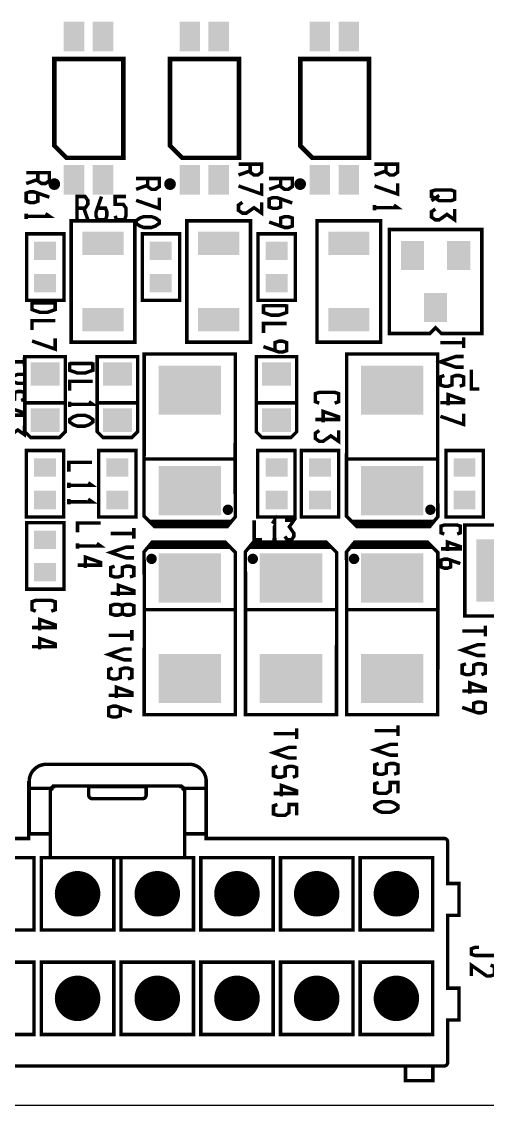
# Model space of a CAD drawing. Extents: x -8 to 204, y 99 to 321.
# Drawn here: x 117.56 to 138, y 234.81 to 282.44 of the extents above; entities that cross this region are included whole.
import ezdxf

# ---------------------------------------------------------------- set-up
doc = ezdxf.new("R2010")
doc.units = 0
doc.header["$MEASUREMENT"] = 0
doc.layers.get('0').update_dxf_attribs({"linetype": 'CONTINUOUS'})
for name, color, linetype in [('22-301-0_DRD', 1, 'CONTINUOUS'), ('22-301-0_SMT', 8, 'CONTINUOUS'), ('22-301-0_SST', 255, 'CONTINUOUS')]:
    doc.layers.add(name, color=color, linetype=linetype)

# ---------------------------------------------------------------- blocks, each defined once
blk = doc.blocks.new('RECTANGLE_4')
blk.add_solid([(0.63627, 0.51308), (0.63627, -0.51308), (-0.63627, 0.51308), (-0.63627, -0.51308)])
blk = doc.blocks.new('RECTANGLE_6')
blk.add_solid([(0.4826, 0.4064), (0.4826, -0.4064), (-0.4826, 0.4064), (-0.4826, -0.4064)])
blk = doc.blocks.new('RECTANGLE_10')
blk.add_solid([(0.9017, 0.508), (0.9017, -0.508), (-0.9017, 0.508), (-0.9017, -0.508)])
blk = doc.blocks.new('RECTANGLE_15')
blk.add_solid([(1.0795, 1.3716), (1.0795, -1.3716), (-1.0795, 1.3716), (-1.0795, -1.3716)])
blk = doc.blocks.new('RECTANGLE_19')
blk.add_solid([(1.3716, 1.0795), (1.3716, -1.0795), (-1.3716, 1.0795), (-1.3716, -1.0795)])
blk = doc.blocks.new('ROUND_28')
at = {"const_width": 0.99949}
blk.add_lwpolyline([(-0.499744, 0, 1), (0.499744, 0, 1)], format="xyb", close=True, dxfattribs=at)
blk = doc.blocks.new('RECTANGLE_37')
blk.add_solid([(0.508, 0.635), (0.508, -0.635), (-0.508, 0.635), (-0.508, -0.635)])
blk = doc.blocks.new('RECTANGLE_47')
blk.add_solid([(0.44958, 0.65024), (0.44958, -0.65024), (-0.44958, 0.65024), (-0.44958, -0.65024)])

msp = doc.modelspace()

# ---------------------------------------------------------------- linework, layer by layer
at = {"layer": '22-301-0_DRD'}
msp.add_line((96.301, 234.81), (202.303, 234.81), dxfattribs=at)
at = {"layer": '22-301-0_SST'}
for points, const_width in [([(118.993, 276.99), (118.993, 280.8), (122.016, 280.8), (122.016, 276.456), (119.526, 276.456), (118.993, 276.99)], 0.201), ([(124.073, 276.99), (124.073, 280.8), (127.096, 280.8), (127.096, 276.456), (124.606, 276.456), (124.073, 276.99)], 0.201), ([(129.788, 276.99), (129.788, 280.8), (132.811, 280.8), (132.811, 276.456), (130.321, 276.456), (129.788, 276.99)], 0.201), ([(118.264, 275.801), (118.264, 275.445), (118.432, 275.326), (118.602, 275.326), (118.772, 275.445), (118.772, 275.801), (117.756, 275.801)], 0.152), ([(127.588, 276.177), (127.588, 275.821), (127.759, 275.702), (127.929, 275.702), (128.096, 275.821), (128.096, 276.177), (127.08, 276.177)], 0.152), ([(127.588, 275.88), (127.08, 275.702)], 0.152), ([(133.557, 276.177), (133.557, 275.821), (133.728, 275.702), (133.898, 275.702), (134.065, 275.821), (134.065, 276.177), (133.049, 276.177)], 0.152), ([(133.557, 275.88), (133.049, 275.702)], 0.152), ([(118.264, 275.504), (117.756, 275.326)], 0.152), ([(119.161, 275.359), (118.82, 275.359)], 0.152), ([(118.912, 275.463), (118.912, 275.138)], 0.152), ([(119.049, 275.471), (119.049, 275.13)], 0.152), ([(123.09, 275.547), (123.09, 275.191), (123.258, 275.072), (123.428, 275.072), (123.598, 275.191), (123.598, 275.547), (122.582, 275.547)], 0.152), ([(123.09, 275.25), (122.582, 275.072)], 0.152), ([(124.241, 275.359), (123.9, 275.359)], 0.152), ([(123.992, 275.463), (123.992, 275.138)], 0.152), ([(124.129, 275.471), (124.129, 275.13)], 0.152), ([(127.08, 275.219), (128.096, 274.864), (128.096, 275.339)], 0.152), ([(128.932, 275.547), (128.932, 275.191), (129.1, 275.072), (129.27, 275.072), (129.44, 275.191), (129.44, 275.547), (128.424, 275.547)], 0.152), ([(128.932, 275.25), (128.424, 275.072)], 0.152), ([(129.956, 275.359), (129.615, 275.359)], 0.152), ([(129.707, 275.463), (129.707, 275.138)], 0.152), ([(129.844, 275.471), (129.844, 275.13)], 0.152), ([(133.049, 275.219), (134.065, 274.864), (134.065, 275.339)], 0.152), ([(118.264, 274.904), (118.264, 274.549), (118.094, 274.488), (117.924, 274.488), (117.756, 274.549), (117.756, 274.904), (117.924, 274.963), (118.094, 274.963), (118.772, 274.726)], 0.152), ([(119.153, 275.222), (118.828, 275.222)], 0.152), ([(119.986, 274.246), (120.342, 274.246), (120.461, 274.414), (120.461, 274.584), (120.342, 274.754), (119.986, 274.754), (119.986, 273.738)], 0.152), ([(120.883, 274.246), (121.238, 274.246), (121.299, 274.076), (121.299, 273.906), (121.238, 273.738), (120.883, 273.738), (120.824, 273.906), (120.824, 274.076), (121.061, 274.754)], 0.152), ([(121.663, 273.906), (121.721, 273.738), (122.077, 273.738), (122.138, 273.906), (122.138, 274.246), (122.018, 274.414), (121.663, 274.414), (121.663, 274.754), (122.138, 274.754)], 0.152), ([(124.233, 275.222), (123.908, 275.222)], 0.152), ([(129.948, 275.222), (129.623, 275.222)], 0.152), ([(135.722, 275.044), (135.554, 274.985), (135.554, 274.747), (135.722, 274.688), (135.892, 274.569), (136.4, 274.569), (136.57, 274.63), (136.57, 274.985), (136.4, 275.044), (135.722, 275.044)], 0.152), ([(135.892, 274.808), (135.554, 274.569)], 0.152), ([(122.582, 274.589), (123.598, 274.234), (123.598, 274.709)], 0.152), ([(127.251, 274.5), (127.08, 274.381), (127.08, 274.145), (127.251, 274.025), (127.421, 274.025), (127.759, 274.262), (128.096, 274.025), (128.096, 274.5)], 0.152), ([(128.932, 274.65), (128.932, 274.295), (128.762, 274.234), (128.592, 274.234), (128.424, 274.295), (128.424, 274.65), (128.592, 274.709), (128.762, 274.709), (129.44, 274.472)], 0.152), ([(133.049, 274.145), (133.049, 274.381)], 0.152), ([(133.049, 274.262), (134.065, 274.262), (133.898, 274.381)], 0.152), ([(117.756, 273.769), (117.756, 274.005)], 0.152), ([(117.756, 273.888), (118.772, 273.888), (118.602, 274.005)], 0.152), ([(120.283, 274.246), (120.461, 273.738)], 0.152), ([(122.582, 273.693), (122.75, 273.812), (122.92, 273.87), (123.258, 273.87), (123.428, 273.812), (123.598, 273.693), (123.598, 273.573), (123.428, 273.456), (123.258, 273.395), (122.92, 273.395), (122.75, 273.456), (122.582, 273.573), (122.582, 273.693)], 0.152), ([(128.932, 273.456), (128.932, 273.812), (129.1, 273.87), (129.27, 273.87), (129.44, 273.812), (129.44, 273.456), (129.27, 273.395), (129.1, 273.395), (128.424, 273.634)], 0.152), ([(135.722, 274.206), (135.554, 274.086), (135.554, 273.85), (135.722, 273.731), (135.892, 273.731), (136.23, 273.969), (136.57, 273.731), (136.57, 274.206)], 0.152), ([(122.524, 268.354), (119.73, 268.354), (119.73, 273.688), (122.524, 273.688), (122.524, 268.354)], 0.152), ([(127.604, 268.354), (124.81, 268.354), (124.81, 273.688), (127.604, 273.688), (127.604, 268.354)], 0.152), ([(133.319, 268.354), (130.525, 268.354), (130.525, 273.688), (133.319, 273.688), (133.319, 268.354)], 0.152), ([(119.412, 270.195), (119.412, 273.116), (117.774, 273.116), (117.774, 270.195), (119.412, 270.195)], 0.152), ([(124.492, 270.195), (124.492, 273.116), (122.854, 273.116), (122.854, 270.195), (124.492, 270.195)], 0.152), ([(129.572, 270.195), (129.572, 273.116), (127.934, 273.116), (127.934, 270.195), (129.572, 270.195)], 0.152), ([(137.764, 273.307), (133.7, 273.307), (133.7, 268.735), (135.478, 268.735), (135.732, 268.989), (135.986, 268.735), (137.764, 268.735), (137.764, 273.307)], 0.152), ([(118.013, 270.139), (118.013, 269.784), (118.35, 269.667), (118.691, 269.667), (119.029, 269.784), (119.029, 270.139)], 0.152), ([(118.013, 270.081), (119.029, 270.081)], 0.152), ([(128.173, 270.012), (128.173, 269.657), (128.51, 269.54), (128.851, 269.54), (129.189, 269.657), (129.189, 270.012)], 0.152), ([(128.173, 269.954), (129.189, 269.954)], 0.152), ([(118.013, 268.887), (118.013, 269.301), (119.029, 269.301)], 0.152), ([(128.173, 268.76), (128.173, 269.174), (129.189, 269.174)], 0.152), ([(136.961, 268.092), (136.961, 268.564)], 0.152), ([(118.013, 268.404), (119.029, 268.049), (119.029, 268.524)], 0.152), ([(128.681, 267.98), (128.681, 268.336), (128.851, 268.397), (129.018, 268.397), (129.189, 268.336), (129.189, 267.98), (129.018, 267.922), (128.851, 267.922), (128.173, 268.158)], 0.152), ([(135.945, 268.328), (136.961, 268.328)], 0.152), ([(117.672, 267.292), (117.672, 267.685)], 0.152), ([(119.222, 264.163), (117.952, 264.163), (117.698, 264.417), (117.698, 267.719), (119.476, 267.719), (119.476, 264.417), (119.222, 264.163)], 0.152), ([(122.397, 264.163), (121.127, 264.163), (120.873, 264.417), (120.873, 267.719), (122.651, 267.719), (122.651, 264.417), (122.397, 264.163)], 0.152), ([(126.933, 261.841), (126.936, 266.195), (126.936, 267.833), (122.938, 267.833), (122.93, 260.708), (123.387, 260.251), (126.588, 260.251), (126.943, 260.683), (126.933, 261.841)], 0.152), ([(129.382, 264.163), (128.112, 264.163), (127.858, 264.417), (127.858, 267.719), (129.636, 267.719), (129.636, 264.417), (129.382, 264.163)], 0.152), ([(135.823, 261.841), (135.826, 266.195), (135.826, 267.833), (131.828, 267.833), (131.82, 260.708), (132.277, 260.251), (135.478, 260.251), (135.833, 260.683), (135.823, 261.841)], 0.152), ([(136.961, 267.254), (136.623, 267.254), (135.945, 267.49), (136.623, 267.726), (136.961, 267.726)], 0.152), ([(116.824, 267.49), (117.672, 267.49)], 0.152), ([(119.664, 267.472), (119.664, 267.117), (120.001, 267), (120.342, 267), (120.68, 267.117), (120.68, 267.472)], 0.152), ([(119.664, 267.414), (120.68, 267.414)], 0.152), ([(137.649, 266.294), (137.304, 266.294), (137.304, 267.139)], 0.152), ([(117.672, 266.542), (117.388, 266.542), (116.824, 266.741), (117.388, 266.936), (117.672, 266.936)], 0.152), ([(136.791, 266.415), (136.961, 266.474), (136.961, 266.83), (136.791, 266.888), (136.623, 266.888), (136.453, 266.83), (136.453, 266.474), (136.283, 266.415), (136.115, 266.415), (135.945, 266.474), (135.945, 266.83), (136.115, 266.888)], 0.152), ([(117.53, 265.793), (117.672, 265.841), (117.672, 266.139), (117.53, 266.187), (117.388, 266.187), (117.248, 266.139), (117.248, 265.841), (117.106, 265.793), (116.966, 265.793), (116.824, 265.841), (116.824, 266.139), (116.966, 266.187)], 0.152), ([(119.664, 266.22), (119.664, 266.634), (120.68, 266.634)], 0.152), ([(119.664, 265.501), (119.664, 265.737)], 0.152), ([(119.664, 265.618), (120.68, 265.618), (120.509, 265.737)], 0.152), ([(130.624, 265.674), (130.456, 265.735), (130.456, 266.09), (130.624, 266.149), (131.302, 266.149), (131.472, 266.09), (131.472, 265.735), (131.302, 265.674)], 0.152), ([(136.283, 265.577), (136.283, 266.05), (136.961, 265.814), (136.961, 265.694), (135.945, 265.694)], 0.152), ([(117.106, 265.044), (117.106, 265.438), (117.672, 265.242), (117.672, 265.143), (116.824, 265.143)], 0.152), ([(119.476, 265.687), (117.698, 265.687)], 0.152), ([(122.651, 265.687), (120.873, 265.687)], 0.152), ([(129.636, 265.687), (127.858, 265.687)], 0.152), ([(130.794, 264.836), (130.794, 265.311), (131.472, 265.074), (131.472, 264.955), (130.456, 264.955)], 0.152), ([(119.664, 264.958), (119.834, 265.077), (120.001, 265.135), (120.342, 265.135), (120.509, 265.077), (120.68, 264.958), (120.68, 264.841), (120.509, 264.721), (120.342, 264.663), (120.001, 264.663), (119.834, 264.721), (119.664, 264.841), (119.664, 264.958)], 0.152), ([(135.945, 265.095), (136.961, 264.739), (136.961, 265.212)], 0.152), ([(116.966, 264.688), (116.824, 264.589), (116.824, 264.394), (116.966, 264.295), (117.106, 264.295), (117.388, 264.493), (117.672, 264.295), (117.672, 264.688)], 0.152), ([(130.624, 264.472), (130.456, 264.353), (130.456, 264.117), (130.624, 263.997), (130.794, 263.997), (131.132, 264.236), (131.472, 263.997), (131.472, 264.472)], 0.152), ([(117.761, 263.591), (117.761, 260.67), (119.399, 260.67), (119.399, 263.591), (117.761, 263.591)], 0.152), ([(120.936, 263.591), (120.936, 260.67), (122.574, 260.67), (122.574, 263.591), (120.936, 263.591)], 0.152), ([(127.921, 263.591), (127.921, 260.67), (129.559, 260.67), (129.559, 263.591), (127.921, 263.591)], 0.152), ([(131.477, 260.67), (131.477, 263.591), (129.839, 263.591), (129.839, 260.67), (131.477, 260.67)], 0.152), ([(137.827, 260.67), (137.827, 263.591), (136.189, 263.591), (136.189, 260.67), (137.827, 260.67)], 0.152), ([(119.628, 262.659), (119.628, 263.073), (120.644, 263.073)], 0.152), ([(126.892, 263.223), (122.955, 263.223)], 0.152), ([(135.782, 263.223), (131.845, 263.223)], 0.152), ([(119.628, 261.937), (119.628, 262.176)], 0.152), ([(119.628, 262.057), (120.644, 262.057), (120.476, 262.176)], 0.152), ([(119.628, 261.219), (119.628, 261.455)], 0.152), ([(119.628, 261.338), (120.644, 261.338), (120.476, 261.455)], 0.152), ([(126.755, 260.937), (126.468, 260.937)], 0.152), ([(126.738, 261.074), (126.486, 261.074)], 0.152), ([(126.562, 261.13), (126.562, 260.843)], 0.152), ([(126.699, 261.112), (126.699, 260.861)], 0.152), ([(135.645, 260.937), (135.358, 260.937)], 0.152), ([(135.628, 261.074), (135.376, 261.074)], 0.152), ([(135.452, 261.13), (135.452, 260.843)], 0.152), ([(135.589, 261.112), (135.589, 260.861)], 0.152), ([(126.715, 260.48), (123.209, 260.48), (123.387, 260.302)], 0.152), ([(123.311, 260.48), (123.311, 260.378)], 0.152), ([(123.448, 260.48), (123.448, 260.302)], 0.152), ([(123.585, 260.48), (123.585, 260.302)], 0.152), ([(123.723, 260.48), (123.723, 260.302)], 0.152), ([(123.86, 260.48), (123.86, 260.302)], 0.152), ([(123.997, 260.48), (123.997, 260.302)], 0.152), ([(124.134, 260.48), (124.134, 260.302)], 0.152), ([(124.271, 260.48), (124.271, 260.302)], 0.152), ([(124.408, 260.48), (124.408, 260.302)], 0.152), ([(124.546, 260.48), (124.546, 260.302)], 0.152), ([(124.683, 260.48), (124.683, 260.302)], 0.152), ([(124.82, 260.48), (124.82, 260.302)], 0.152), ([(124.957, 260.48), (124.957, 260.302)], 0.152), ([(125.094, 260.48), (125.094, 260.302)], 0.152), ([(125.231, 260.48), (125.231, 260.302)], 0.152), ([(125.368, 260.48), (125.368, 260.302)], 0.152), ([(125.506, 260.48), (125.506, 260.302)], 0.152), ([(125.643, 260.48), (125.643, 260.302)], 0.152), ([(125.78, 260.48), (125.78, 260.302)], 0.152), ([(125.917, 260.48), (125.917, 260.302)], 0.152), ([(126.054, 260.48), (126.054, 260.302)], 0.152), ([(126.191, 260.48), (126.191, 260.302)], 0.152), ([(126.329, 260.48), (126.329, 260.302)], 0.152), ([(126.466, 260.48), (126.466, 260.302)], 0.152), ([(126.603, 260.48), (126.603, 260.319)], 0.152), ([(126.791, 260.505), (126.715, 260.454)], 0.152), ([(126.715, 260.48), (126.74, 260.454)], 0.152), ([(126.842, 260.556), (126.74, 260.454)], 0.152), ([(126.842, 260.556), (126.791, 260.505)], 0.152), ([(128.109, 259.674), (127.764, 259.674), (127.764, 260.523)], 0.152), ([(128.66, 259.674), (128.66, 260.523), (128.564, 260.38)], 0.152), ([(129.115, 259.817), (129.214, 259.674), (129.41, 259.674), (129.509, 259.817), (129.509, 259.956), (129.311, 260.238), (129.509, 260.523), (129.115, 260.523)], 0.152), ([(135.605, 260.48), (132.099, 260.48), (132.277, 260.302)], 0.152), ([(132.201, 260.48), (132.201, 260.378)], 0.152), ([(132.338, 260.48), (132.338, 260.302)], 0.152), ([(132.475, 260.48), (132.475, 260.302)], 0.152), ([(132.613, 260.48), (132.613, 260.302)], 0.152), ([(132.75, 260.48), (132.75, 260.302)], 0.152), ([(132.887, 260.48), (132.887, 260.302)], 0.152), ([(133.024, 260.48), (133.024, 260.302)], 0.152), ([(133.161, 260.48), (133.161, 260.302)], 0.152), ([(133.298, 260.48), (133.298, 260.302)], 0.152), ([(133.436, 260.48), (133.436, 260.302)], 0.152), ([(133.573, 260.48), (133.573, 260.302)], 0.152), ([(133.71, 260.48), (133.71, 260.302)], 0.152), ([(133.847, 260.48), (133.847, 260.302)], 0.152), ([(133.984, 260.48), (133.984, 260.302)], 0.152), ([(134.121, 260.48), (134.121, 260.302)], 0.152), ([(134.258, 260.48), (134.258, 260.302)], 0.152), ([(134.396, 260.48), (134.396, 260.302)], 0.152), ([(134.533, 260.48), (134.533, 260.302)], 0.152), ([(134.67, 260.48), (134.67, 260.302)], 0.152), ([(134.807, 260.48), (134.807, 260.302)], 0.152), ([(134.944, 260.48), (134.944, 260.302)], 0.152), ([(135.081, 260.48), (135.081, 260.302)], 0.152), ([(135.219, 260.48), (135.219, 260.302)], 0.152), ([(135.356, 260.48), (135.356, 260.302)], 0.152), ([(135.493, 260.48), (135.493, 260.319)], 0.152), ([(135.681, 260.505), (135.605, 260.454)], 0.152), ([(135.605, 260.48), (135.63, 260.454)], 0.152), ([(135.732, 260.556), (135.63, 260.454)], 0.152), ([(135.732, 260.556), (135.681, 260.505)], 0.152), ([(119.412, 257.495), (119.412, 260.416), (117.774, 260.416), (117.774, 257.495), (119.412, 257.495)], 0.152), ([(120.009, 259.992), (120.009, 260.406), (121.025, 260.406)], 0.152), ([(122.483, 259.71), (122.483, 260.182)], 0.152), ([(126.672, 260.403), (123.286, 260.403)], 0.152), ([(126.588, 260.302), (123.387, 260.302)], 0.152), ([(126.715, 260.454), (126.588, 260.302)], 0.152), ([(135.562, 260.403), (132.176, 260.403)], 0.152), ([(135.478, 260.302), (132.277, 260.302)], 0.152), ([(135.605, 260.454), (135.478, 260.302)], 0.152), ([(136.113, 259.921), (135.973, 259.972), (135.973, 260.269), (136.113, 260.317), (136.679, 260.317), (136.819, 260.269), (136.819, 259.972), (136.679, 259.921)], 0.152), ([(143.006, 260.317), (138.653, 260.319), (137.014, 260.319), (137.014, 256.322), (144.139, 256.314), (144.596, 256.771), (144.596, 259.972), (144.164, 260.327), (143.006, 260.317)], 0.152), ([(120.009, 259.27), (120.009, 259.509)], 0.152), ([(120.009, 259.39), (121.025, 259.39), (120.857, 259.509)], 0.152), ([(121.467, 259.946), (122.483, 259.946)], 0.152), ([(122.94, 257.975), (122.938, 253.622), (122.938, 251.983), (126.936, 251.983), (126.943, 259.108), (126.486, 259.565), (123.286, 259.565), (122.93, 259.133), (122.94, 257.975)], 0.152), ([(126.486, 259.514), (123.286, 259.514), (123.159, 259.362), (123.082, 259.311), (123.032, 259.26)], 0.152), ([(123.408, 259.514), (123.408, 259.337)], 0.152), ([(123.545, 259.514), (123.545, 259.337)], 0.152), ([(123.682, 259.514), (123.682, 259.337)], 0.152), ([(123.819, 259.514), (123.819, 259.337)], 0.152), ([(123.956, 259.514), (123.956, 259.337)], 0.152), ([(124.093, 259.514), (124.093, 259.337)], 0.152), ([(124.231, 259.514), (124.231, 259.337)], 0.152), ([(124.368, 259.514), (124.368, 259.337)], 0.152), ([(124.505, 259.514), (124.505, 259.337)], 0.152), ([(124.642, 259.514), (124.642, 259.337)], 0.152), ([(124.779, 259.514), (124.779, 259.337)], 0.152), ([(124.916, 259.514), (124.916, 259.337)], 0.152), ([(125.054, 259.514), (125.054, 259.337)], 0.152), ([(125.191, 259.514), (125.191, 259.337)], 0.152), ([(125.328, 259.514), (125.328, 259.337)], 0.152), ([(125.465, 259.514), (125.465, 259.337)], 0.152), ([(125.602, 259.514), (125.602, 259.337)], 0.152), ([(125.739, 259.514), (125.739, 259.337)], 0.152), ([(125.876, 259.514), (125.876, 259.337)], 0.152), ([(126.014, 259.514), (126.014, 259.337)], 0.152), ([(126.151, 259.514), (126.151, 259.337)], 0.152), ([(126.288, 259.514), (126.288, 259.337)], 0.152), ([(126.425, 259.514), (126.425, 259.337)], 0.152), ([(126.486, 259.514), (126.664, 259.337)], 0.152), ([(127.385, 257.975), (127.383, 253.622), (127.383, 251.983), (131.381, 251.983), (131.388, 259.108), (130.931, 259.565), (127.731, 259.565), (127.375, 259.133), (127.385, 257.975)], 0.152), ([(130.931, 259.514), (127.731, 259.514), (127.604, 259.362), (127.527, 259.311), (127.477, 259.26)], 0.152), ([(127.853, 259.514), (127.853, 259.337)], 0.152), ([(127.99, 259.514), (127.99, 259.337)], 0.152), ([(128.127, 259.514), (128.127, 259.337)], 0.152), ([(128.264, 259.514), (128.264, 259.337)], 0.152), ([(128.401, 259.514), (128.401, 259.337)], 0.152), ([(128.538, 259.514), (128.538, 259.337)], 0.152), ([(128.759, 259.674), (128.564, 259.674)], 0.152), ([(128.676, 259.514), (128.676, 259.337)], 0.152), ([(128.813, 259.514), (128.813, 259.337)], 0.152), ([(128.95, 259.514), (128.95, 259.337)], 0.152), ([(129.087, 259.514), (129.087, 259.337)], 0.152), ([(129.224, 259.514), (129.224, 259.337)], 0.152), ([(129.361, 259.514), (129.361, 259.337)], 0.152), ([(129.499, 259.514), (129.499, 259.337)], 0.152), ([(129.636, 259.514), (129.636, 259.337)], 0.152), ([(129.773, 259.514), (129.773, 259.337)], 0.152), ([(129.91, 259.514), (129.91, 259.337)], 0.152), ([(130.047, 259.514), (130.047, 259.337)], 0.152), ([(130.184, 259.514), (130.184, 259.337)], 0.152), ([(130.321, 259.514), (130.321, 259.337)], 0.152), ([(130.459, 259.514), (130.459, 259.337)], 0.152), ([(130.596, 259.514), (130.596, 259.337)], 0.152), ([(130.733, 259.514), (130.733, 259.337)], 0.152), ([(130.87, 259.514), (130.87, 259.337)], 0.152), ([(130.931, 259.514), (131.109, 259.337)], 0.152), ([(131.83, 257.975), (131.828, 253.622), (131.828, 251.983), (135.826, 251.983), (135.833, 259.108), (135.376, 259.565), (132.176, 259.565), (131.82, 259.133), (131.83, 257.975)], 0.152), ([(135.376, 259.514), (132.176, 259.514), (132.049, 259.362), (131.972, 259.311), (131.922, 259.26)], 0.152), ([(132.298, 259.514), (132.298, 259.337)], 0.152), ([(132.435, 259.514), (132.435, 259.337)], 0.152), ([(132.572, 259.514), (132.572, 259.337)], 0.152), ([(132.709, 259.514), (132.709, 259.337)], 0.152), ([(132.846, 259.514), (132.846, 259.337)], 0.152), ([(132.983, 259.514), (132.983, 259.337)], 0.152), ([(133.121, 259.514), (133.121, 259.337)], 0.152), ([(133.258, 259.514), (133.258, 259.337)], 0.152), ([(133.395, 259.514), (133.395, 259.337)], 0.152), ([(133.532, 259.514), (133.532, 259.337)], 0.152), ([(133.669, 259.514), (133.669, 259.337)], 0.152), ([(133.806, 259.514), (133.806, 259.337)], 0.152), ([(133.944, 259.514), (133.944, 259.337)], 0.152), ([(134.081, 259.514), (134.081, 259.337)], 0.152), ([(134.218, 259.514), (134.218, 259.337)], 0.152), ([(134.355, 259.514), (134.355, 259.337)], 0.152), ([(134.492, 259.514), (134.492, 259.337)], 0.152), ([(134.629, 259.514), (134.629, 259.337)], 0.152), ([(134.766, 259.514), (134.766, 259.337)], 0.152), ([(134.904, 259.514), (134.904, 259.337)], 0.152), ([(135.041, 259.514), (135.041, 259.337)], 0.152), ([(135.178, 259.514), (135.178, 259.337)], 0.152), ([(135.315, 259.514), (135.315, 259.337)], 0.152), ([(135.376, 259.514), (135.554, 259.337)], 0.152), ([(136.255, 259.171), (136.255, 259.568), (136.819, 259.37), (136.819, 259.27), (135.973, 259.27)], 0.152), ([(122.483, 258.872), (122.145, 258.872), (121.467, 259.108), (122.145, 259.344), (122.483, 259.344)], 0.152), ([(123.133, 259.362), (123.032, 259.26)], 0.152), ([(123.133, 259.362), (123.159, 259.337)], 0.152), ([(126.638, 259.362), (123.159, 259.362)], 0.152), ([(126.664, 259.337), (123.159, 259.337)], 0.152), ([(123.27, 259.497), (123.27, 259.337)], 0.152), ([(126.501, 259.499), (123.273, 259.499)], 0.152), ([(126.562, 259.438), (126.562, 259.337)], 0.152), ([(127.578, 259.362), (127.477, 259.26)], 0.152), ([(127.578, 259.362), (127.604, 259.337)], 0.152), ([(131.083, 259.362), (127.604, 259.362)], 0.152), ([(131.109, 259.337), (127.604, 259.337)], 0.152), ([(127.715, 259.497), (127.715, 259.337)], 0.152), ([(130.946, 259.499), (127.718, 259.499)], 0.152), ([(131.007, 259.438), (131.007, 259.337)], 0.152), ([(132.023, 259.362), (131.922, 259.26)], 0.152), ([(132.023, 259.362), (132.049, 259.337)], 0.152), ([(135.528, 259.362), (132.049, 259.362)], 0.152), ([(135.554, 259.337), (132.049, 259.337)], 0.152), ([(132.16, 259.497), (132.16, 259.337)], 0.152), ([(135.391, 259.499), (132.163, 259.499)], 0.152), ([(135.452, 259.438), (135.452, 259.337)], 0.152), ([(120.349, 258.432), (120.349, 258.907), (121.025, 258.671), (121.025, 258.552), (120.009, 258.552)], 0.152), ([(123.403, 258.778), (123.116, 258.778)], 0.152), ([(123.385, 258.915), (123.133, 258.915)], 0.152), ([(123.209, 258.971), (123.209, 258.684)], 0.152), ([(123.347, 258.953), (123.347, 258.702)], 0.152), ([(127.848, 258.778), (127.561, 258.778)], 0.152), ([(127.83, 258.915), (127.578, 258.915)], 0.152), ([(127.654, 258.971), (127.654, 258.684)], 0.152), ([(127.792, 258.953), (127.792, 258.702)], 0.152), ([(132.293, 258.778), (132.006, 258.778)], 0.152), ([(132.275, 258.915), (132.023, 258.915)], 0.152), ([(132.099, 258.971), (132.099, 258.684)], 0.152), ([(132.237, 258.953), (132.237, 258.702)], 0.152), ([(136.397, 258.77), (136.397, 258.473), (136.255, 258.422), (136.113, 258.422), (135.973, 258.473), (135.973, 258.77), (136.113, 258.818), (136.255, 258.818), (136.819, 258.62)], 0.152), ([(122.313, 258.033), (122.483, 258.092), (122.483, 258.448), (122.313, 258.506), (122.145, 258.506), (121.975, 258.448), (121.975, 258.092), (121.805, 258.033), (121.637, 258.033), (121.467, 258.092), (121.467, 258.448), (121.637, 258.506)], 0.152), ([(121.805, 257.195), (121.805, 257.668), (122.483, 257.432), (122.483, 257.312), (121.467, 257.312)], 0.152), ([(118.178, 256.53), (118.01, 256.591), (118.01, 256.946), (118.178, 257.005), (118.856, 257.005), (119.026, 256.946), (119.026, 256.591), (118.856, 256.53)], 0.152), ([(121.975, 256.416), (122.145, 256.357), (122.313, 256.357), (122.483, 256.416), (122.483, 256.771), (122.313, 256.83), (122.145, 256.83), (121.975, 256.771), (121.975, 256.416), (121.805, 256.357), (121.637, 256.357), (121.467, 256.416), (121.467, 256.771), (121.637, 256.83), (121.805, 256.83), (121.975, 256.771)], 0.152), ([(118.348, 255.692), (118.348, 256.167), (119.026, 255.93), (119.026, 255.811), (118.01, 255.811)], 0.152), ([(122.981, 256.593), (126.918, 256.593)], 0.152), ([(127.426, 256.593), (131.363, 256.593)], 0.152), ([(131.871, 256.593), (135.808, 256.593)], 0.152), ([(122.394, 255.229), (122.394, 255.704)], 0.152), ([(137.916, 255.417), (137.916, 255.892)], 0.152), ([(118.348, 254.853), (118.348, 255.328), (119.026, 255.092), (119.026, 254.973), (118.01, 254.973)], 0.152), ([(121.378, 255.466), (122.394, 255.466)], 0.152), ([(136.9, 255.656), (137.916, 255.656)], 0.152), ([(122.394, 254.391), (122.056, 254.391), (121.378, 254.627), (122.056, 254.866), (122.394, 254.866)], 0.152), ([(137.916, 254.579), (137.576, 254.579), (136.9, 254.818), (137.576, 255.054), (137.916, 255.054)], 0.152), ([(122.224, 253.553), (122.394, 253.611), (122.394, 253.967), (122.224, 254.028), (122.056, 254.028), (121.886, 253.967), (121.886, 253.611), (121.716, 253.553), (121.548, 253.553), (121.378, 253.611), (121.378, 253.967), (121.548, 254.028)], 0.152), ([(137.746, 253.741), (137.916, 253.802), (137.916, 254.157), (137.746, 254.216), (137.576, 254.216), (137.408, 254.157), (137.408, 253.802), (137.238, 253.741), (137.068, 253.741), (136.9, 253.802), (136.9, 254.157), (137.068, 254.216)], 0.152), ([(137.238, 252.903), (137.238, 253.378), (137.916, 253.141), (137.916, 253.022), (136.9, 253.022)], 0.152), ([(121.716, 252.715), (121.716, 253.19), (122.394, 252.951), (122.394, 252.834), (121.378, 252.834)], 0.152), ([(137.408, 252.125), (137.408, 252.481), (137.576, 252.539), (137.746, 252.539), (137.916, 252.481), (137.916, 252.125), (137.746, 252.064), (137.576, 252.064), (136.9, 252.303)], 0.152), ([(121.886, 252.291), (121.886, 251.935), (121.716, 251.877), (121.548, 251.877), (121.378, 251.935), (121.378, 252.291), (121.548, 252.352), (121.716, 252.352), (122.394, 252.113)], 0.152), ([(134.078, 251.038), (134.078, 251.513)], 0.152), ([(128.617, 251.148), (129.633, 251.148)], 0.152), ([(129.633, 250.911), (129.633, 251.386)], 0.152), ([(133.062, 251.275), (134.078, 251.275)], 0.152), ([(129.633, 250.073), (129.295, 250.073), (128.617, 250.309), (129.295, 250.548), (129.633, 250.548)], 0.152), ([(134.078, 250.2), (133.74, 250.2), (133.062, 250.436), (133.74, 250.675), (134.078, 250.675)], 0.152), ([(124.906, 249.799), (118.617, 249.799)], 0.152), ([(118.64, 249.799), (124.929, 249.799)], 0.152), ([(129.463, 249.235), (129.633, 249.293), (129.633, 249.649), (129.463, 249.71), (129.295, 249.71), (129.125, 249.649), (129.125, 249.293), (128.955, 249.235), (128.787, 249.235), (128.617, 249.293), (128.617, 249.649), (128.787, 249.71)], 0.152), ([(133.908, 249.362), (134.078, 249.42), (134.078, 249.776), (133.908, 249.837), (133.74, 249.837), (133.57, 249.776), (133.57, 249.42), (133.4, 249.362), (133.232, 249.362), (133.062, 249.42), (133.062, 249.776), (133.232, 249.837)], 0.152), ([(121.922, 245.699), (121.602, 245.699), (118.963, 245.699), (118.813, 245.699), (118.813, 246.611), (118.813, 246.741), (118.813, 247.028), (118.813, 248.696), (118.818, 248.74), (117.863, 248.74), (117.863, 249.047)], 0.152), ([(117.886, 246.741), (117.886, 247.028), (117.886, 248.74), (117.886, 249.047)], 0.152), ([(125.661, 246.741), (125.661, 247.028), (125.661, 248.74), (125.661, 249.047)], 0.152), ([(117.863, 246.741), (117.863, 247.028), (117.863, 248.74)], 0.152), ([(118.963, 248.846), (118.818, 248.74)], 0.152), ([(124.711, 245.699), (125.102, 245.699), (125.102, 242.519), (121.922, 242.519), (121.922, 245.699), (124.561, 245.699), (124.711, 245.699), (124.711, 246.611), (124.711, 246.741), (124.711, 247.028), (124.711, 248.696), (124.706, 248.74), (124.561, 248.846), (118.963, 248.846), (118.963, 248.742)], 0.152), ([(120.502, 248.44), (120.502, 248.592), (120.502, 248.742), (120.502, 248.826), (123.022, 248.826), (123.022, 248.742), (123.022, 248.592)], 0.152), ([(123.022, 248.592), (123.022, 248.44)], 0.152), ([(124.561, 248.846), (124.561, 248.742)], 0.152), ([(125.661, 248.74), (124.706, 248.74)], 0.152), ([(128.955, 248.397), (128.955, 248.872), (129.633, 248.633), (129.633, 248.516), (128.617, 248.516)], 0.152), ([(133.232, 248.999), (133.062, 248.938), (133.062, 248.582), (133.232, 248.524), (133.57, 248.524), (133.74, 248.643), (133.74, 248.999), (134.078, 248.999), (134.078, 248.524)], 0.152), ([(122.872, 248.29), (120.652, 248.29)], 0.152), ([(133.062, 247.983), (133.232, 248.1), (133.4, 248.161), (133.74, 248.161), (133.908, 248.1), (134.078, 247.983), (134.078, 247.863), (133.908, 247.744), (133.74, 247.686), (133.4, 247.686), (133.232, 247.744), (133.062, 247.863), (133.062, 247.983)], 0.152), ([(128.787, 248.034), (128.617, 247.973), (128.617, 247.617), (128.787, 247.559), (129.125, 247.559), (129.295, 247.678), (129.295, 248.034), (129.633, 248.034), (129.633, 247.559)], 0.152), ([(118.813, 246.741), (117.863, 246.741), (117.863, 246.611), (117.863, 246.54), (110.012, 246.54), (109.011, 246.54), (107.411, 246.54)], 0.152), ([(136.11, 246.54), (125.661, 246.54), (125.661, 246.611), (125.661, 246.741), (124.711, 246.741)], 0.152), ([(136.26, 236.69), (136.26, 238.562), (136.76, 238.562), (136.76, 239.961), (136.26, 239.961), (136.26, 243.159), (136.76, 243.159), (136.76, 244.559), (136.26, 244.559), (136.26, 246.39)], 0.152), ([(114.921, 245.699), (114.921, 242.519), (118.102, 242.519), (118.102, 245.699), (114.921, 245.699)], 0.152), ([(118.813, 245.699), (118.422, 245.699), (118.422, 242.519), (121.602, 242.519), (121.602, 245.699)], 0.152), ([(125.422, 245.699), (125.422, 242.519), (128.602, 242.519), (128.602, 245.699), (125.422, 245.699)], 0.152), ([(128.922, 245.699), (128.922, 242.519), (132.102, 242.519), (132.102, 245.699), (128.922, 245.699)], 0.152), ([(132.422, 245.699), (132.422, 242.519), (135.602, 242.519), (135.602, 245.699), (132.422, 245.699)], 0.152), ([(120.128, 244.229), (119.895, 244.229), (119.694, 244.427), (119.694, 243.792), (120.329, 243.792), (120.128, 243.992), (120.128, 244.229), (120.329, 244.427), (120.329, 243.792)], 0.152), ([(120.329, 244.427), (119.694, 244.427)], 0.152), ([(123.629, 244.229), (123.392, 244.229), (123.194, 244.427), (123.194, 243.792), (123.829, 243.792), (123.629, 243.992), (123.629, 244.229), (123.829, 244.427), (123.829, 243.792)], 0.152), ([(123.829, 244.427), (123.194, 244.427)], 0.152), ([(127.129, 243.992), (127.329, 243.792), (126.694, 243.792), (126.892, 243.992), (127.129, 243.992), (127.129, 244.229), (127.329, 244.427), (126.694, 244.427), (126.892, 244.229), (127.129, 244.229)], 0.152), ([(126.694, 244.427), (126.694, 243.792)], 0.152), ([(127.329, 243.792), (127.329, 244.427)], 0.152), ([(130.629, 243.992), (130.829, 243.792), (130.194, 243.792), (130.393, 243.992), (130.629, 243.992), (130.629, 244.229), (130.829, 244.427), (130.194, 244.427), (130.393, 244.229), (130.629, 244.229)], 0.152), ([(130.194, 244.427), (130.194, 243.792)], 0.152), ([(130.829, 243.792), (130.829, 244.427)], 0.152), ([(133.695, 244.427), (133.695, 243.792), (133.893, 243.992), (134.129, 243.992), (134.129, 244.229), (134.33, 244.427), (133.695, 244.427), (133.893, 244.229), (134.129, 244.229)], 0.152), ([(134.33, 244.427), (134.33, 243.792)], 0.152), ([(119.694, 243.792), (119.895, 243.992)], 0.152), ([(120.128, 243.992), (119.895, 243.992), (119.895, 244.229)], 0.152), ([(123.194, 243.792), (123.392, 243.992)], 0.152), ([(123.629, 243.992), (123.392, 243.992), (123.392, 244.229)], 0.152), ([(126.892, 243.992), (126.892, 244.229)], 0.152), ([(130.393, 243.992), (130.393, 244.229)], 0.152), ([(134.129, 243.992), (134.33, 243.792), (133.695, 243.792)], 0.152), ([(133.893, 243.992), (133.893, 244.229)], 0.152), ([(137.637, 241.752), (137.467, 241.752), (137.299, 241.691), (137.299, 241.455), (137.467, 241.396), (138.315, 241.396)], 0.152), ([(114.921, 241.102), (114.921, 237.922), (118.102, 237.922), (118.102, 241.102), (114.921, 241.102)], 0.152), ([(118.422, 241.102), (118.422, 237.922), (121.602, 237.922), (121.602, 241.102), (118.422, 241.102)], 0.152), ([(121.922, 241.102), (121.922, 237.922), (125.102, 237.922), (125.102, 241.102), (121.922, 241.102)], 0.152), ([(125.422, 241.102), (125.422, 237.922), (128.602, 237.922), (128.602, 241.102), (125.422, 241.102)], 0.152), ([(128.922, 241.102), (128.922, 237.922), (132.102, 237.922), (132.102, 241.102), (128.922, 241.102)], 0.152), ([(132.422, 241.102), (132.422, 237.922), (135.602, 237.922), (135.602, 241.102), (132.422, 241.102)], 0.152), ([(137.299, 240.497), (137.299, 240.972), (137.975, 240.497), (138.145, 240.497), (138.315, 240.558), (138.315, 240.914), (138.145, 240.972)], 0.152), ([(119.694, 239.829), (119.895, 239.629), (119.895, 239.392), (119.694, 239.194), (119.694, 239.829), (120.329, 239.829), (120.128, 239.629), (120.128, 239.392), (119.895, 239.392)], 0.152), ([(119.895, 239.629), (120.128, 239.629)], 0.152), ([(120.128, 239.392), (120.329, 239.194), (120.329, 239.829)], 0.152), ([(123.194, 239.829), (123.392, 239.629), (123.392, 239.392), (123.194, 239.194), (123.194, 239.829), (123.829, 239.829), (123.629, 239.629), (123.629, 239.392), (123.392, 239.392)], 0.152), ([(123.392, 239.629), (123.629, 239.629)], 0.152), ([(123.629, 239.392), (123.829, 239.194), (123.829, 239.829)], 0.152), ([(126.892, 239.392), (127.129, 239.392), (127.129, 239.629), (126.892, 239.629), (126.694, 239.829), (126.694, 239.194), (126.892, 239.392), (126.892, 239.629)], 0.152), ([(127.329, 239.829), (126.694, 239.829)], 0.152), ([(127.129, 239.629), (127.329, 239.829), (127.329, 239.194), (127.129, 239.392)], 0.152), ([(130.393, 239.392), (130.629, 239.392), (130.629, 239.629), (130.393, 239.629), (130.194, 239.829), (130.194, 239.194), (130.393, 239.392), (130.393, 239.629)], 0.152), ([(130.829, 239.829), (130.194, 239.829)], 0.152), ([(130.629, 239.629), (130.829, 239.829), (130.829, 239.194), (130.629, 239.392)], 0.152), ([(134.129, 239.629), (133.893, 239.629), (133.695, 239.829), (134.33, 239.829), (134.129, 239.629), (134.129, 239.392), (134.33, 239.194), (134.33, 239.829)], 0.152), ([(133.893, 239.392), (133.695, 239.194), (133.695, 239.829)], 0.152), ([(134.129, 239.392), (133.893, 239.392), (133.893, 239.629)], 0.152), ([(120.329, 239.194), (119.694, 239.194)], 0.152), ([(123.829, 239.194), (123.194, 239.194)], 0.152), ([(127.329, 239.194), (126.694, 239.194)], 0.152), ([(130.829, 239.194), (130.194, 239.194)], 0.152), ([(134.33, 239.194), (133.695, 239.194)], 0.152), ([(107.411, 236.54), (136.11, 236.54)], 0.152), ([(135.612, 236.54), (135.612, 235.89), (134.411, 235.89), (134.411, 236.54)], 0.152)]:
    msp.add_lwpolyline(points, dxfattribs=dict(at, const_width=const_width))
at = {"layer": '22-301-0_SST', "const_width": 0.152}
for points in [[(118.991, 275.481, 0.414214), (118.81, 275.3)], [(118.81, 275.3, 0.414214), (118.991, 275.12)], [(119.171, 275.3, 0.414214), (118.991, 275.481)], [(118.991, 275.12, 0.414214), (119.171, 275.3)], [(124.071, 275.481, 0.414214), (123.89, 275.3)], [(123.89, 275.3, 0.414214), (124.071, 275.12)], [(124.251, 275.3, 0.414214), (124.071, 275.481)], [(124.071, 275.12, 0.414214), (124.251, 275.3)], [(129.786, 275.481, 0.414214), (129.605, 275.3)], [(129.605, 275.3, 0.414214), (129.786, 275.12)], [(129.966, 275.3, 0.414214), (129.786, 275.481)], [(129.786, 275.12, 0.414214), (129.966, 275.3)], [(126.613, 261.14, 0.414214), (126.461, 260.988)], [(126.461, 260.988, 0.414214), (126.613, 260.835)], [(126.765, 260.988, 0.414214), (126.613, 261.14)], [(126.613, 260.835, 0.414214), (126.765, 260.988)], [(135.503, 261.14, 0.414214), (135.351, 260.988)], [(135.351, 260.988, 0.414214), (135.503, 260.835)], [(135.655, 260.988, 0.414214), (135.503, 261.14)], [(135.503, 260.835, 0.414214), (135.655, 260.988)], [(123.26, 258.981, 0.414214), (123.108, 258.829)], [(123.108, 258.829, 0.414214), (123.26, 258.676)], [(123.413, 258.829, 0.414214), (123.26, 258.981)], [(123.26, 258.676, 0.414214), (123.413, 258.829)], [(127.705, 258.981, 0.414214), (127.553, 258.829)], [(127.553, 258.829, 0.414214), (127.705, 258.676)], [(127.858, 258.829, 0.414214), (127.705, 258.981)], [(127.705, 258.676, 0.414214), (127.858, 258.829)], [(132.15, 258.981, 0.414214), (131.998, 258.829)], [(131.998, 258.829, 0.414214), (132.15, 258.676)], [(132.303, 258.829, 0.414214), (132.15, 258.981)], [(132.15, 258.676, 0.414214), (132.303, 258.829)], [(118.64, 249.799, 0.414214), (117.888, 249.047)], [(125.661, 249.047, 0.414214), (124.906, 249.801)], [(118.963, 248.742, 0.414214), (118.813, 248.592)], [(124.711, 248.592, 0.414214), (124.561, 248.742)], [(120.502, 248.44, 0.414214), (120.652, 248.29)], [(122.872, 248.29, 0.414214), (123.022, 248.44)], [(136.26, 246.39, 0.414214), (136.11, 246.54)], [(136.11, 236.54, 0.414214), (136.26, 236.69)]]:
    msp.add_lwpolyline(points, format="xyb", dxfattribs=at)

# ---------------------------------------------------------------- block references
at = {"layer": '22-301-0_SMT'}
for name, p in [('RECTANGLE_47', (119.857, 281.79)), ('RECTANGLE_47', (121.127, 281.79)), ('RECTANGLE_47', (124.937, 281.79)), ('RECTANGLE_47', (126.207, 281.79)), ('RECTANGLE_47', (130.652, 281.79)), ('RECTANGLE_47', (131.922, 281.79)), ('RECTANGLE_47', (119.857, 275.491)), ('RECTANGLE_47', (121.127, 275.491)), ('RECTANGLE_47', (124.937, 275.491)), ('RECTANGLE_47', (126.207, 275.491)), ('RECTANGLE_47', (130.652, 275.491)), ('RECTANGLE_47', (131.922, 275.491)), ('RECTANGLE_10', (121.127, 272.697)), ('RECTANGLE_10', (126.207, 272.697)), ('RECTANGLE_10', (131.922, 272.697)), ('RECTANGLE_6', (118.587, 272.367)), ('RECTANGLE_6', (123.667, 272.367)), ('RECTANGLE_6', (128.747, 272.367)), ('RECTANGLE_37', (134.716, 272.164)), ('RECTANGLE_37', (136.748, 272.164)), ('RECTANGLE_6', (118.587, 270.944)), ('RECTANGLE_6', (123.667, 270.944)), ('RECTANGLE_6', (128.747, 270.944)), ('RECTANGLE_37', (135.732, 269.878)), ('RECTANGLE_10', (121.127, 269.344)), ('RECTANGLE_10', (126.207, 269.344)), ('RECTANGLE_10', (131.922, 269.344)), ('RECTANGLE_4', (118.587, 266.957)), ('RECTANGLE_4', (121.762, 266.957)), ('RECTANGLE_19', (124.937, 266.245)), ('RECTANGLE_4', (128.747, 266.957)), ('RECTANGLE_19', (133.827, 266.245)), ('RECTANGLE_4', (118.587, 264.925)), ('RECTANGLE_4', (121.762, 264.925)), ('RECTANGLE_4', (128.747, 264.925)), ('RECTANGLE_6', (118.587, 262.842)), ('RECTANGLE_6', (121.762, 262.842)), ('RECTANGLE_6', (128.747, 262.842)), ('RECTANGLE_6', (130.652, 262.842)), ('RECTANGLE_6', (137.002, 262.842)), ('RECTANGLE_19', (124.937, 261.826)), ('RECTANGLE_19', (133.827, 261.826)), ('RECTANGLE_6', (118.587, 261.419)), ('RECTANGLE_6', (121.762, 261.419)), ('RECTANGLE_6', (128.747, 261.419)), ('RECTANGLE_6', (130.652, 261.419)), ('RECTANGLE_6', (137.002, 261.419)), ('RECTANGLE_6', (118.587, 259.667)), ('RECTANGLE_15', (138.602, 258.321)), ('RECTANGLE_6', (118.587, 258.244)), ('RECTANGLE_19', (124.937, 257.99)), ('RECTANGLE_19', (129.382, 257.99)), ('RECTANGLE_19', (133.827, 257.99)), ('RECTANGLE_19', (124.937, 253.571)), ('RECTANGLE_19', (129.382, 253.571)), ('RECTANGLE_19', (133.827, 253.571)), ('ROUND_28', (120.012, 244.109)), ('ROUND_28', (123.512, 244.109)), ('ROUND_28', (127.012, 244.109)), ('ROUND_28', (130.512, 244.109)), ('ROUND_28', (134.012, 244.109)), ('ROUND_28', (120.012, 239.512)), ('ROUND_28', (123.512, 239.512)), ('ROUND_28', (127.012, 239.512)), ('ROUND_28', (130.512, 239.512)), ('ROUND_28', (134.012, 239.512))]:
    msp.add_blockref(name, p, dxfattribs=at)

doc.saveas('drawing.dxf')
